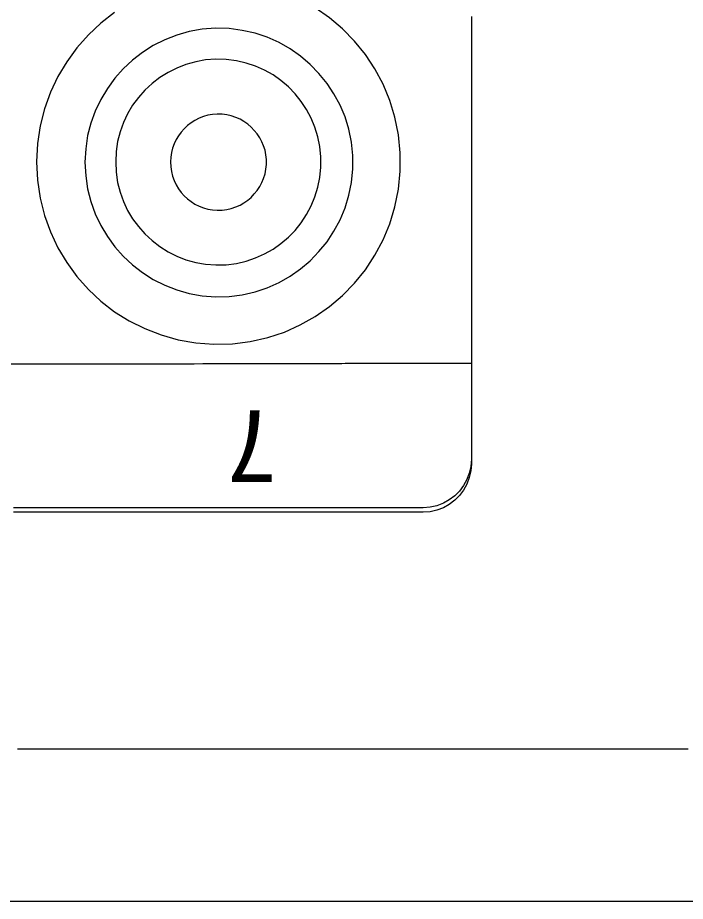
# Model space of a CAD drawing. Units: millimetres on the paper. Extents: x -139 to 141, y -98 to 91.
# Drawn here: x 2.91 to 7.45, y 60.87 to 66.87 of the extents above; entities that cross this region are included whole.
import ezdxf
from ezdxf.enums import TextEntityAlignment as Align

# ---------------------------------------------------------------- set-up
doc = ezdxf.new("R2010")
doc.units = ezdxf.units.MM
doc.layers.add('0-1_外形線', color=4, linetype='Continuous')
doc.styles.add('ＭＳ ゴシック', font='')
doc.styles.get('ＭＳ ゴシック').set_extended_font_data('MS Gothic')

msp = doc.modelspace()

# ---------------------------------------------------------------- linework, layer by layer
at = {"layer": '0-1_外形線'}
msp.add_line((-35.379, 60.871), (39.3, 60.871), dxfattribs=at)
for points in [[(3.572, 66.904), (3.479, 66.833), (3.394, 66.753), (3.316, 66.666), (3.247, 66.571), (3.187, 66.47), (3.136, 66.364), (3.096, 66.252), (3.066, 66.135), (3.048, 66.015), (3.042, 65.891)], [(5.275, 66.619), (5.202, 66.71), (5.12, 66.794), (5.031, 66.869), (4.935, 66.936)], [(5.995, 66.879), (5.995, 66.786), (5.995, 66.694), (5.995, 66.603), (5.995, 66.512), (5.995, 66.422), (5.995, 66.333), (5.995, 66.245), (5.995, 66.157), (5.995, 66.07), (5.995, 65.985), (5.995, 65.9), (5.995, 65.816), (5.995, 65.734), (5.995, 65.652), (5.995, 65.572)], [(5.015, 66.424), (4.96, 66.491), (4.9, 66.553), (4.835, 66.609), (4.764, 66.658), (4.689, 66.701), (4.609, 66.737), (4.526, 66.764), (4.439, 66.784), (4.35, 66.796), (4.258, 66.798), (4.167, 66.791), (4.079, 66.775), (3.994, 66.751), (3.913, 66.72), (3.835, 66.68), (3.762, 66.634), (3.694, 66.582), (3.631, 66.523), (3.574, 66.459), (3.523, 66.389), (3.478, 66.315), (3.441, 66.236), (3.411, 66.154), (3.389, 66.069), (3.376, 65.98), (3.371, 65.889)], [(3.042, 65.891), (3.048, 65.766), (3.066, 65.644), (3.096, 65.527), (3.136, 65.415), (3.187, 65.308), (3.247, 65.207), (3.316, 65.112), (3.394, 65.025), (3.479, 64.945), (3.572, 64.874), (3.671, 64.812), (3.777, 64.759), (3.888, 64.716), (4.003, 64.683), (4.123, 64.662), (4.247, 64.653), (4.372, 64.656), (4.494, 64.671), (4.612, 64.698), (4.725, 64.736), (4.833, 64.784), (4.935, 64.842), (5.031, 64.909), (5.12, 64.984), (5.202, 65.068), (5.275, 65.159), (5.34, 65.257), (5.395, 65.361), (5.441, 65.47), (5.476, 65.585), (5.5, 65.705), (5.512, 65.828), (5.512, 65.953), (5.5, 66.075), (5.476, 66.194), (5.441, 66.308), (5.395, 66.418), (5.34, 66.522), (5.275, 66.619)], [(4.84, 66.302), (4.799, 66.353), (4.753, 66.4), (4.702, 66.443), (4.648, 66.481), (4.591, 66.514), (4.53, 66.541), (4.466, 66.562), (4.399, 66.577), (4.331, 66.586), (4.26, 66.588), (4.19, 66.583), (4.123, 66.571), (4.057, 66.552), (3.995, 66.528), (3.935, 66.498), (3.879, 66.463), (3.827, 66.422), (3.778, 66.377), (3.735, 66.328), (3.695, 66.275), (3.661, 66.218), (3.633, 66.158), (3.61, 66.095), (3.593, 66.029), (3.583, 65.961), (3.58, 65.891)], [(3.371, 65.889), (3.376, 65.797), (3.389, 65.708), (3.411, 65.621), (3.441, 65.538), (3.478, 65.459), (3.523, 65.385), (3.574, 65.315), (3.631, 65.25), (3.694, 65.191), (3.762, 65.139), (3.835, 65.093), (3.913, 65.053), (3.994, 65.022), (4.079, 64.998), (4.167, 64.982), (4.258, 64.975), (4.35, 64.978), (4.439, 64.989), (4.526, 65.009), (4.609, 65.037), (4.689, 65.072), (4.764, 65.115), (4.835, 65.164), (4.9, 65.22), (4.96, 65.282), (5.015, 65.349), (5.062, 65.421), (5.103, 65.498), (5.137, 65.579), (5.162, 65.664), (5.18, 65.752), (5.189, 65.843), (5.189, 65.935), (5.18, 66.025), (5.162, 66.112), (5.137, 66.196), (5.103, 66.276), (5.062, 66.353), (5.015, 66.424)], [(3.58, 65.891), (3.583, 65.821), (3.593, 65.752), (3.61, 65.686), (3.633, 65.623), (3.661, 65.562), (3.695, 65.505), (3.735, 65.452), (3.778, 65.402), (3.827, 65.357), (3.879, 65.317), (3.935, 65.281), (3.995, 65.251), (4.057, 65.227), (4.123, 65.209), (4.19, 65.197), (4.26, 65.192), (4.331, 65.193), (4.399, 65.202), (4.466, 65.217), (4.53, 65.239), (4.591, 65.266), (4.648, 65.298), (4.702, 65.336), (4.753, 65.379), (4.799, 65.426), (4.84, 65.478), (4.876, 65.533), (4.908, 65.592), (4.933, 65.654), (4.953, 65.719), (4.966, 65.786), (4.973, 65.856), (4.973, 65.926), (4.966, 65.995), (4.953, 66.062), (4.933, 66.126), (4.908, 66.188), (4.876, 66.247), (4.84, 66.302)], [(4.541, 66.081), (4.521, 66.105), (4.5, 66.127), (4.476, 66.147), (4.451, 66.165), (4.424, 66.181), (4.395, 66.193), (4.365, 66.204), (4.334, 66.211), (4.302, 66.215), (4.269, 66.216), (4.237, 66.213), (4.205, 66.208), (4.175, 66.199), (4.146, 66.187), (4.118, 66.173), (4.092, 66.157), (4.068, 66.138), (4.045, 66.116), (4.025, 66.093), (4.006, 66.068), (3.99, 66.042), (3.977, 66.014), (3.966, 65.985), (3.958, 65.954), (3.954, 65.923), (3.952, 65.891)], [(3.952, 65.891), (3.954, 65.858), (3.958, 65.825), (3.966, 65.794), (3.977, 65.764), (3.99, 65.736), (4.006, 65.709), (4.025, 65.684), (4.045, 65.661), (4.068, 65.64), (4.092, 65.621), (4.118, 65.605), (4.146, 65.591), (4.175, 65.58), (4.205, 65.571), (4.237, 65.566), (4.269, 65.563), (4.302, 65.564), (4.334, 65.568), (4.365, 65.575), (4.395, 65.585), (4.424, 65.598), (4.451, 65.613), (4.476, 65.631), (4.5, 65.65), (4.521, 65.673), (4.541, 65.697), (4.558, 65.723), (4.572, 65.75), (4.584, 65.779), (4.594, 65.81), (4.6, 65.841), (4.603, 65.874), (4.603, 65.907), (4.6, 65.939), (4.594, 65.97), (4.584, 65.999), (4.572, 66.028), (4.558, 66.055), (4.541, 66.081)], [(5.995, 65.572), (5.995, 65.492), (5.995, 65.415), (5.995, 65.338), (5.995, 65.3), (5.995, 65.263), (5.995, 65.226), (5.995, 65.189), (5.995, 65.152), (5.995, 65.116), (5.995, 65.081), (5.995, 65.045), (5.995, 65.011), (5.995, 64.976), (5.995, 64.942), (5.995, 64.908), (5.995, 64.875), (5.995, 64.842), (5.995, 64.81), (5.995, 64.778), (5.995, 64.746), (5.995, 64.715), (5.995, 64.684), (5.995, 64.654), (5.995, 64.624), (5.995, 64.595), (5.995, 64.566), (5.995, 64.538), (5.995, 64.51), (5.995, 64.482), (5.995, 64.455), (5.995, 64.429), (5.995, 64.403), (5.995, 64.377), (5.995, 64.352), (5.995, 64.328), (5.995, 64.304), (5.995, 64.281), (5.995, 64.258), (5.995, 64.236)], [(2.871, 64.519), (2.942, 64.519), (3.012, 64.519), (3.082, 64.519), (3.151, 64.519), (3.219, 64.52), (3.287, 64.52), (3.354, 64.52), (3.421, 64.52), (3.487, 64.52), (3.553, 64.52), (3.618, 64.52), (3.682, 64.521), (3.746, 64.521), (3.809, 64.521), (3.871, 64.521), (3.932, 64.521), (3.993, 64.521), (4.053, 64.521), (4.113, 64.521), (4.172, 64.522), (4.23, 64.522)], [(4.23, 64.522), (4.287, 64.522), (4.344, 64.522), (4.372, 64.522), (4.399, 64.522), (4.427, 64.522), (4.454, 64.522), (4.482, 64.522), (4.509, 64.522), (4.535, 64.522), (4.562, 64.522), (4.588, 64.522), (4.615, 64.522), (4.641, 64.522), (4.667, 64.523), (4.692, 64.523), (4.718, 64.523), (4.743, 64.523), (4.768, 64.523), (4.792, 64.523), (4.817, 64.523), (4.841, 64.523), (4.865, 64.523), (4.889, 64.523), (4.913, 64.523), (4.937, 64.523), (4.96, 64.523), (4.983, 64.523), (5.006, 64.523), (5.028, 64.523), (5.051, 64.523), (5.073, 64.523), (5.095, 64.523), (5.116, 64.523), (5.138, 64.524), (5.159, 64.524), (5.18, 64.524), (5.201, 64.524), (5.221, 64.524), (5.241, 64.524)], [(5.241, 64.524), (5.261, 64.524), (5.281, 64.524), (5.301, 64.524), (5.32, 64.524), (5.339, 64.524), (5.358, 64.524), (5.377, 64.524), (5.395, 64.524), (5.413, 64.524), (5.431, 64.524), (5.448, 64.524), (5.466, 64.524), (5.483, 64.524), (5.5, 64.524), (5.516, 64.524), (5.532, 64.524), (5.549, 64.524), (5.564, 64.524), (5.58, 64.524), (5.595, 64.524), (5.61, 64.524), (5.625, 64.525), (5.639, 64.525), (5.654, 64.525), (5.667, 64.525), (5.681, 64.525), (5.695, 64.525), (5.708, 64.525), (5.72, 64.525), (5.733, 64.525), (5.745, 64.525), (5.757, 64.525), (5.769, 64.525), (5.781, 64.525), (5.792, 64.525), (5.803, 64.525), (5.813, 64.525), (5.824, 64.525), (5.834, 64.525)], [(5.834, 64.525), (5.843, 64.525), (5.853, 64.525), (5.862, 64.525), (5.871, 64.525), (5.879, 64.525), (5.888, 64.525), (5.896, 64.525), (5.903, 64.525), (5.911, 64.525), (5.918, 64.525), (5.925, 64.525), (5.931, 64.525), (5.937, 64.525), (5.943, 64.525), (5.949, 64.525), (5.954, 64.525), (5.959, 64.525), (5.964, 64.525), (5.968, 64.525), (5.972, 64.525), (5.976, 64.525), (5.979, 64.525), (5.982, 64.525), (5.985, 64.525), (5.987, 64.525), (5.989, 64.525), (5.991, 64.525), (5.993, 64.525), (5.994, 64.525), (5.995, 64.525), (5.995, 64.525), (5.995, 64.525)], [(5.995, 64.525), (5.995, 64.518), (5.995, 64.497), (5.995, 64.465), (5.995, 64.423), (5.995, 64.374), (5.995, 64.319), (5.995, 64.199), (5.995, 64.079), (5.995, 64.024), (5.995, 63.974), (5.995, 63.932), (5.995, 63.9), (5.995, 63.879), (5.995, 63.872)], [(5.995, 64.236), (5.995, 64.214), (5.995, 64.193), (5.995, 64.172), (5.995, 64.152), (5.995, 64.133), (5.995, 64.114), (5.995, 64.095), (5.995, 64.078), (5.995, 64.06), (5.995, 64.044), (5.995, 64.028), (5.995, 64.013), (5.995, 63.998), (5.995, 63.984), (5.995, 63.97), (5.995, 63.958), (5.995, 63.945), (5.995, 63.934), (5.995, 63.923), (5.995, 63.913), (5.995, 63.903), (5.995, 63.894), (5.995, 63.886), (5.995, 63.879), (5.995, 63.872), (5.995, 63.866), (5.995, 63.86), (5.995, 63.856), (5.995, 63.852), (5.995, 63.848), (5.995, 63.846), (5.995, 63.844), (5.995, 63.843), (5.995, 63.842)], [(5.995, 63.872), (5.992, 63.824), (5.981, 63.777), (5.965, 63.734), (5.942, 63.693), (5.914, 63.656), (5.882, 63.624), (5.845, 63.596), (5.805, 63.573), (5.761, 63.556), (5.715, 63.546), (5.667, 63.542)], [(5.995, 63.842), (5.992, 63.794), (5.981, 63.748), (5.965, 63.704), (5.942, 63.663), (5.914, 63.627), (5.882, 63.594), (5.845, 63.566), (5.805, 63.543), (5.761, 63.527), (5.715, 63.516), (5.667, 63.513)], [(3.082, 63.542), (3.017, 63.542), (2.952, 63.542), (2.886, 63.542)], [(4.807, 63.542), (4.786, 63.542), (4.765, 63.542), (4.744, 63.542), (4.722, 63.542), (4.701, 63.542), (4.679, 63.542), (4.656, 63.542), (4.634, 63.542), (4.611, 63.542), (4.589, 63.542), (4.566, 63.542), (4.542, 63.542), (4.519, 63.542), (4.495, 63.542), (4.447, 63.542), (4.399, 63.542), (4.349, 63.542), (4.299, 63.542), (4.248, 63.542), (4.196, 63.542), (4.144, 63.542), (4.091, 63.542), (4.037, 63.542), (3.982, 63.542), (3.926, 63.542), (3.87, 63.542), (3.814, 63.542), (3.756, 63.542), (3.698, 63.542), (3.639, 63.542), (3.58, 63.542), (3.52, 63.542), (3.459, 63.542), (3.398, 63.542), (3.336, 63.542), (3.273, 63.542), (3.21, 63.542), (3.147, 63.542), (3.082, 63.542)], [(5.44, 63.542), (5.428, 63.542), (5.416, 63.542), (5.404, 63.542), (5.392, 63.542), (5.38, 63.542), (5.367, 63.542), (5.354, 63.542), (5.341, 63.542), (5.327, 63.542), (5.313, 63.542), (5.299, 63.542), (5.285, 63.542), (5.27, 63.542), (5.255, 63.542), (5.24, 63.542), (5.225, 63.542), (5.21, 63.542), (5.194, 63.542), (5.178, 63.542), (5.161, 63.542), (5.145, 63.542), (5.128, 63.542), (5.111, 63.542), (5.094, 63.542), (5.076, 63.542), (5.059, 63.542), (5.041, 63.542), (5.022, 63.542), (5.004, 63.542), (4.985, 63.542), (4.966, 63.542), (4.947, 63.542), (4.928, 63.542), (4.908, 63.542), (4.889, 63.542), (4.869, 63.542), (4.848, 63.542), (4.828, 63.542), (4.807, 63.542)], [(5.667, 63.542), (5.667, 63.542), (5.666, 63.542), (5.665, 63.542), (5.664, 63.542), (5.663, 63.542), (5.661, 63.542), (5.659, 63.542), (5.657, 63.542), (5.654, 63.542), (5.651, 63.542), (5.648, 63.542), (5.644, 63.542), (5.641, 63.542), (5.636, 63.542), (5.632, 63.542), (5.627, 63.542), (5.622, 63.542), (5.617, 63.542), (5.611, 63.542), (5.605, 63.542), (5.599, 63.542), (5.593, 63.542), (5.586, 63.542), (5.579, 63.542), (5.572, 63.542), (5.564, 63.542), (5.556, 63.542), (5.548, 63.542), (5.539, 63.542), (5.531, 63.542), (5.522, 63.542), (5.512, 63.542), (5.503, 63.542), (5.493, 63.542), (5.483, 63.542), (5.472, 63.542), (5.462, 63.542), (5.451, 63.542), (5.44, 63.542)], [(3.082, 63.513), (3.017, 63.513), (2.952, 63.513), (2.886, 63.513)], [(4.807, 63.513), (4.786, 63.513), (4.765, 63.513), (4.744, 63.513), (4.722, 63.513), (4.701, 63.513), (4.679, 63.513), (4.656, 63.513), (4.634, 63.513), (4.611, 63.513), (4.589, 63.513), (4.566, 63.513), (4.542, 63.513), (4.519, 63.513), (4.495, 63.513), (4.447, 63.513), (4.399, 63.513), (4.349, 63.513), (4.299, 63.513), (4.248, 63.513), (4.196, 63.513), (4.144, 63.513), (4.091, 63.513), (4.037, 63.513), (3.982, 63.513), (3.926, 63.513), (3.87, 63.513), (3.814, 63.513), (3.756, 63.513), (3.698, 63.513), (3.639, 63.513), (3.58, 63.513), (3.52, 63.513), (3.459, 63.513), (3.398, 63.513), (3.336, 63.513), (3.273, 63.513), (3.21, 63.513), (3.147, 63.513), (3.082, 63.513)], [(5.44, 63.513), (5.428, 63.513), (5.416, 63.513), (5.404, 63.513), (5.392, 63.513), (5.38, 63.513), (5.367, 63.513), (5.354, 63.513), (5.341, 63.513), (5.327, 63.513), (5.313, 63.513), (5.299, 63.513), (5.285, 63.513), (5.27, 63.513), (5.255, 63.513), (5.24, 63.513), (5.225, 63.513), (5.21, 63.513), (5.194, 63.513), (5.178, 63.513), (5.161, 63.513), (5.145, 63.513), (5.128, 63.513), (5.111, 63.513), (5.094, 63.513), (5.076, 63.513), (5.059, 63.513), (5.041, 63.513), (5.022, 63.513), (5.004, 63.513), (4.985, 63.513), (4.966, 63.513), (4.947, 63.513), (4.928, 63.513), (4.908, 63.513), (4.889, 63.513), (4.869, 63.513), (4.848, 63.513), (4.828, 63.513), (4.807, 63.513)], [(5.667, 63.513), (5.667, 63.513), (5.666, 63.513), (5.665, 63.513), (5.664, 63.513), (5.663, 63.513), (5.661, 63.513), (5.659, 63.513), (5.657, 63.513), (5.654, 63.513), (5.651, 63.513), (5.648, 63.513), (5.644, 63.513), (5.641, 63.513), (5.636, 63.513), (5.632, 63.513), (5.627, 63.513), (5.622, 63.513), (5.617, 63.513), (5.611, 63.513), (5.605, 63.513), (5.599, 63.513), (5.593, 63.513), (5.586, 63.513), (5.579, 63.513), (5.572, 63.513), (5.564, 63.513), (5.556, 63.513), (5.548, 63.513), (5.539, 63.513), (5.531, 63.513), (5.522, 63.513), (5.512, 63.513), (5.503, 63.513), (5.493, 63.513), (5.483, 63.513), (5.472, 63.513), (5.462, 63.513), (5.451, 63.513), (5.44, 63.513)], [(3.053, 61.905), (3.041, 61.905), (3.03, 61.905), (3.02, 61.905), (3.009, 61.905), (2.998, 61.905), (2.988, 61.905), (2.978, 61.905), (2.968, 61.905), (2.958, 61.905), (2.949, 61.905), (2.939, 61.905), (2.93, 61.905), (2.921, 61.905), (2.912, 61.905)], [(3.626, 61.905), (3.609, 61.905), (3.591, 61.905), (3.573, 61.905), (3.556, 61.905), (3.538, 61.905), (3.521, 61.905), (3.504, 61.905), (3.488, 61.905), (3.471, 61.905), (3.455, 61.905), (3.438, 61.905), (3.422, 61.905), (3.406, 61.905), (3.391, 61.905), (3.375, 61.905), (3.359, 61.905), (3.344, 61.905), (3.329, 61.905), (3.314, 61.905), (3.3, 61.905), (3.285, 61.905), (3.271, 61.905), (3.256, 61.905), (3.242, 61.905), (3.228, 61.905), (3.215, 61.905), (3.201, 61.905), (3.188, 61.905), (3.175, 61.905), (3.162, 61.905), (3.149, 61.905), (3.136, 61.905), (3.124, 61.905), (3.111, 61.905), (3.099, 61.905), (3.087, 61.905), (3.076, 61.905), (3.064, 61.905), (3.053, 61.905)], [(4.45, 61.905), (4.426, 61.905), (4.402, 61.905), (4.379, 61.905), (4.355, 61.905), (4.332, 61.905), (4.308, 61.905), (4.285, 61.905), (4.262, 61.905), (4.239, 61.905), (4.217, 61.905), (4.194, 61.905), (4.172, 61.905), (4.149, 61.905), (4.127, 61.905), (4.105, 61.905), (4.084, 61.905), (4.062, 61.905), (4.041, 61.905), (4.019, 61.905), (3.998, 61.905), (3.977, 61.905), (3.956, 61.905), (3.936, 61.905), (3.915, 61.905), (3.895, 61.905), (3.874, 61.905), (3.854, 61.905), (3.835, 61.905), (3.815, 61.905), (3.795, 61.905), (3.776, 61.905), (3.757, 61.905), (3.738, 61.905), (3.719, 61.905), (3.7, 61.905), (3.681, 61.905), (3.663, 61.905), (3.645, 61.905), (3.626, 61.905)], [(5.501, 61.905), (5.471, 61.905), (5.442, 61.905), (5.412, 61.905), (5.383, 61.905), (5.354, 61.905), (5.325, 61.905), (5.297, 61.905), (5.268, 61.905), (5.239, 61.905), (5.211, 61.905), (5.183, 61.905), (5.155, 61.905), (5.127, 61.905), (5.099, 61.905), (5.071, 61.905), (5.044, 61.905), (5.017, 61.905), (4.989, 61.905), (4.962, 61.905), (4.935, 61.905), (4.908, 61.905), (4.882, 61.905), (4.855, 61.905), (4.829, 61.905), (4.803, 61.905), (4.776, 61.905), (4.751, 61.905), (4.725, 61.905), (4.699, 61.905), (4.673, 61.905), (4.648, 61.905), (4.623, 61.905), (4.598, 61.905), (4.573, 61.905), (4.548, 61.905), (4.523, 61.905), (4.499, 61.905), (4.475, 61.905), (4.45, 61.905)], [(6.754, 61.905), (6.72, 61.905), (6.685, 61.905), (6.651, 61.905), (6.617, 61.905), (6.583, 61.905), (6.549, 61.905), (6.515, 61.905), (6.482, 61.905), (6.448, 61.905), (6.415, 61.905), (6.381, 61.905), (6.348, 61.905), (6.315, 61.905), (6.282, 61.905), (6.25, 61.905), (6.217, 61.905), (6.184, 61.905), (6.152, 61.905), (6.12, 61.905), (6.087, 61.905), (6.055, 61.905), (6.023, 61.905), (5.992, 61.905), (5.96, 61.905), (5.929, 61.905), (5.897, 61.905), (5.866, 61.905), (5.835, 61.905), (5.804, 61.905), (5.773, 61.905), (5.742, 61.905), (5.711, 61.905), (5.681, 61.905), (5.651, 61.905), (5.62, 61.905), (5.59, 61.905), (5.56, 61.905), (5.53, 61.905), (5.501, 61.905)], [(7.468, 61.905), (7.431, 61.905), (7.394, 61.905), (7.358, 61.905), (7.322, 61.905), (7.285, 61.905), (7.249, 61.905), (7.213, 61.905), (7.177, 61.905), (7.141, 61.905), (7.105, 61.905), (7.07, 61.905), (7.034, 61.905), (6.999, 61.905), (6.963, 61.905), (6.928, 61.905), (6.893, 61.905), (6.858, 61.905), (6.823, 61.905), (6.789, 61.905), (6.754, 61.905)]]:
    msp.add_lwpolyline(points, dxfattribs=at)

# ---------------------------------------------------------------- texts
at = {"layer": '0-1_外形線', "style": 'ＭＳ ゴシック'}
msp.add_text('7', height=0.501, rotation=180, dxfattribs=at).set_placement((4.676, 64.354), align=Align.BOTTOM_LEFT)

doc.saveas('drawing.dxf')
